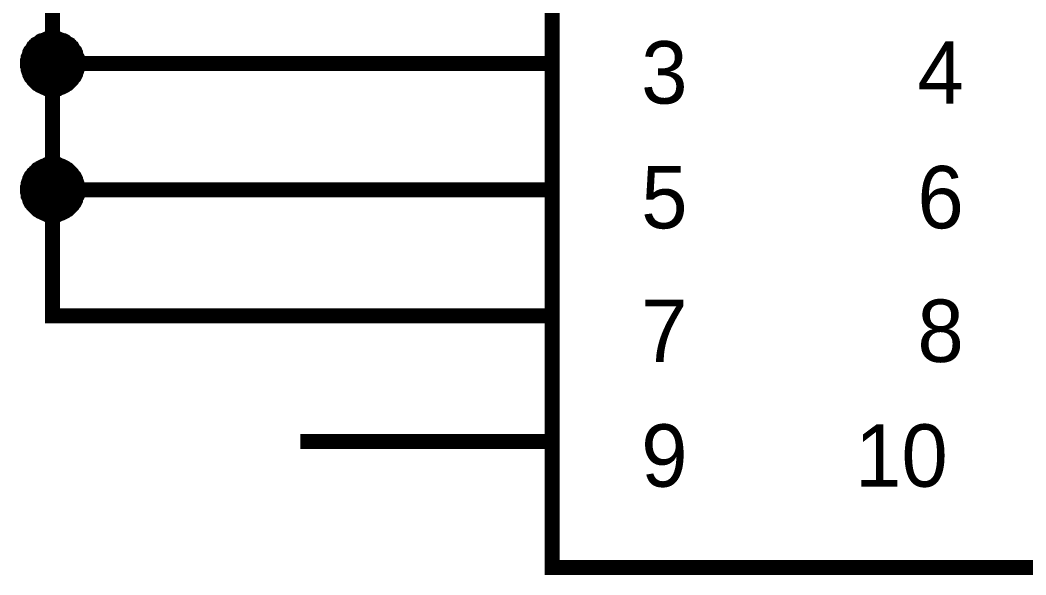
# Model space of a CAD drawing. Header units: millimetres. Extents: x 0 to 394, y 0 to 282.
# Drawn here: x 174.35 to 194.64, y 137.3 to 148.49 of the extents above; entities that cross this region are included whole.
import ezdxf

# ---------------------------------------------------------------- set-up
doc = ezdxf.new("R2010")
doc.units = ezdxf.units.MM
doc.layers.add('Sheet', color=255, linetype='Continuous')

msp = doc.modelspace()

# ---------------------------------------------------------------- linework, layer by layer
at = {"layer": 'Sheet'}
for points, const_width in [([(185.08, 152.695), (195.244, 152.695), (195.244, 137.455), (185.08, 137.455), (185.08, 152.695)], 0.3), ([(185.08, 152.695), (185.08, 137.455), (195.244, 137.455), (195.244, 152.695), (185.08, 152.695), (185.08, 152.695)], 0.0991)]:
    msp.add_lwpolyline(points, close=True, dxfattribs=dict(at, const_width=const_width))
for points, const_width in [([(180.004, 147.619), (175.006, 147.619), (175.006, 150.157)], 0.3), ([(174.501, 147.619), (174.501, 147.641), (174.501, 147.675), (174.512, 147.697), (174.512, 147.72), (174.512, 147.742), (174.524, 147.765), (174.535, 147.798), (174.546, 147.821), (174.546, 147.843), (174.557, 147.866), (174.568, 147.877), (174.591, 147.899), (174.602, 147.922), (174.613, 147.944), (174.636, 147.956), (174.647, 147.978), (174.67, 147.989), (174.681, 148.012), (174.703, 148.023), (174.726, 148.034), (174.748, 148.057), (174.759, 148.068), (174.782, 148.079), (174.804, 148.079), (174.827, 148.09), (174.86, 148.102), (174.883, 148.113), (174.905, 148.113), (174.928, 148.113), (174.95, 148.124), (174.984, 148.124), (175.006, 148.124)], 0.3), ([(174.501, 147.619), (174.501, 147.641), (174.501, 147.675), (174.512, 147.697), (174.512, 147.72), (174.512, 147.742), (174.524, 147.765), (174.535, 147.798), (174.546, 147.821), (174.546, 147.843), (174.557, 147.866), (174.568, 147.877), (174.591, 147.899), (174.602, 147.922), (174.613, 147.944), (174.636, 147.956), (174.647, 147.978), (174.67, 147.989), (174.681, 148.012), (174.703, 148.023), (174.726, 148.034), (174.748, 148.057), (174.759, 148.068), (174.782, 148.079), (174.804, 148.079), (174.827, 148.09), (174.86, 148.102), (174.883, 148.113), (174.905, 148.113), (174.928, 148.113), (174.95, 148.124), (174.984, 148.124), (175.006, 148.124)], 0.3), ([(174.501, 147.619), (174.501, 147.641), (174.501, 147.675), (174.512, 147.697), (174.512, 147.72), (174.512, 147.742), (174.524, 147.765), (174.535, 147.798), (174.546, 147.821), (174.546, 147.843), (174.557, 147.866), (174.568, 147.877), (174.591, 147.899), (174.602, 147.922), (174.613, 147.944), (174.636, 147.956), (174.647, 147.978), (174.67, 147.989), (174.681, 148.012), (174.703, 148.023), (174.726, 148.034), (174.748, 148.057), (174.759, 148.068), (174.782, 148.079), (174.804, 148.079), (174.827, 148.09), (174.86, 148.102), (174.883, 148.113), (174.905, 148.113), (174.928, 148.113), (174.95, 148.124), (174.984, 148.124), (175.006, 148.124)], 0.3), ([(174.501, 147.619), (174.501, 147.641), (174.501, 147.675), (174.512, 147.697), (174.512, 147.72), (174.512, 147.742), (174.524, 147.765), (174.535, 147.798), (174.546, 147.821), (174.546, 147.843), (174.557, 147.866), (174.568, 147.877), (174.591, 147.899), (174.602, 147.922), (174.613, 147.944), (174.636, 147.956), (174.647, 147.978), (174.67, 147.989), (174.681, 148.012), (174.703, 148.023), (174.726, 148.034), (174.748, 148.057), (174.759, 148.068), (174.782, 148.079), (174.804, 148.079), (174.827, 148.09), (174.86, 148.102), (174.883, 148.113), (174.905, 148.113), (174.928, 148.113), (174.95, 148.124), (174.984, 148.124), (175.006, 148.124)], 0.3), ([(174.501, 147.619), (174.501, 147.641), (174.501, 147.675), (174.512, 147.697), (174.512, 147.72), (174.512, 147.742), (174.524, 147.765), (174.535, 147.798), (174.546, 147.821), (174.546, 147.843), (174.557, 147.866), (174.568, 147.877), (174.591, 147.899), (174.602, 147.922), (174.613, 147.944), (174.636, 147.956), (174.647, 147.978), (174.67, 147.989), (174.681, 148.012), (174.703, 148.023), (174.726, 148.034), (174.748, 148.057), (174.759, 148.068), (174.782, 148.079), (174.804, 148.079), (174.827, 148.09), (174.86, 148.102), (174.883, 148.113), (174.905, 148.113), (174.928, 148.113), (174.95, 148.124), (174.984, 148.124), (175.006, 148.124)], 0.0991), ([(174.501, 147.619), (174.501, 147.641), (174.501, 147.675), (174.512, 147.697), (174.512, 147.72), (174.512, 147.742), (174.524, 147.765), (174.535, 147.798), (174.546, 147.821), (174.546, 147.843), (174.557, 147.866), (174.568, 147.877), (174.591, 147.899), (174.602, 147.922), (174.613, 147.944), (174.636, 147.956), (174.647, 147.978), (174.67, 147.989), (174.681, 148.012), (174.703, 148.023), (174.726, 148.034), (174.748, 148.057), (174.759, 148.068), (174.782, 148.079), (174.804, 148.079), (174.827, 148.09), (174.86, 148.102), (174.883, 148.113), (174.905, 148.113), (174.928, 148.113), (174.95, 148.124), (174.984, 148.124), (175.006, 148.124)], 0.0991), ([(174.501, 147.619), (174.501, 147.641), (174.501, 147.675), (174.512, 147.697), (174.512, 147.72), (174.512, 147.742), (174.524, 147.765), (174.535, 147.798), (174.546, 147.821), (174.546, 147.843), (174.557, 147.866), (174.568, 147.877), (174.591, 147.899), (174.602, 147.922), (174.613, 147.944), (174.636, 147.956), (174.647, 147.978), (174.67, 147.989), (174.681, 148.012), (174.703, 148.023), (174.726, 148.034), (174.748, 148.057), (174.759, 148.068), (174.782, 148.079), (174.804, 148.079), (174.827, 148.09), (174.86, 148.102), (174.883, 148.113), (174.905, 148.113), (174.928, 148.113), (174.95, 148.124), (174.984, 148.124), (175.006, 148.124)], 0.0991), ([(174.501, 147.619), (174.501, 147.641), (174.501, 147.675), (174.512, 147.697), (174.512, 147.72), (174.512, 147.742), (174.524, 147.765), (174.535, 147.798), (174.546, 147.821), (174.546, 147.843), (174.557, 147.866), (174.568, 147.877), (174.591, 147.899), (174.602, 147.922), (174.613, 147.944), (174.636, 147.956), (174.647, 147.978), (174.67, 147.989), (174.681, 148.012), (174.703, 148.023), (174.726, 148.034), (174.748, 148.057), (174.759, 148.068), (174.782, 148.079), (174.804, 148.079), (174.827, 148.09), (174.86, 148.102), (174.883, 148.113), (174.905, 148.113), (174.928, 148.113), (174.95, 148.124), (174.984, 148.124), (175.006, 148.124)], 0.0991), ([(175.006, 148.124), (175.006, 148.124)], 0.3), ([(175.006, 148.124), (175.029, 148.124), (175.063, 148.124), (175.085, 148.113), (175.108, 148.113), (175.13, 148.113), (175.152, 148.102), (175.186, 148.09), (175.209, 148.079), (175.231, 148.079), (175.254, 148.068), (175.265, 148.057), (175.287, 148.034), (175.31, 148.023), (175.332, 148.012), (175.343, 147.989), (175.366, 147.978), (175.377, 147.956), (175.4, 147.944), (175.411, 147.922), (175.422, 147.899), (175.444, 147.877), (175.456, 147.866), (175.467, 147.843), (175.467, 147.821), (175.478, 147.798), (175.489, 147.765), (175.501, 147.742), (175.501, 147.72), (175.501, 147.697), (175.512, 147.675), (175.512, 147.641), (175.512, 147.619)], 0.3), ([(175.006, 148.124), (175.006, 148.124)], 0.3), ([(175.006, 148.124), (175.029, 148.124), (175.063, 148.124), (175.085, 148.113), (175.108, 148.113), (175.13, 148.113), (175.152, 148.102), (175.186, 148.09), (175.209, 148.079), (175.231, 148.079), (175.254, 148.068), (175.265, 148.057), (175.287, 148.034), (175.31, 148.023), (175.332, 148.012), (175.343, 147.989), (175.366, 147.978), (175.377, 147.956), (175.4, 147.944), (175.411, 147.922), (175.422, 147.899), (175.444, 147.877), (175.456, 147.866), (175.467, 147.843), (175.467, 147.821), (175.478, 147.798), (175.489, 147.765), (175.501, 147.742), (175.501, 147.72), (175.501, 147.697), (175.512, 147.675), (175.512, 147.641), (175.512, 147.619)], 0.3), ([(175.006, 148.124), (175.006, 148.124)], 0.3), ([(175.006, 148.124), (175.029, 148.124), (175.063, 148.124), (175.085, 148.113), (175.108, 148.113), (175.13, 148.113), (175.152, 148.102), (175.186, 148.09), (175.209, 148.079), (175.231, 148.079), (175.254, 148.068), (175.265, 148.057), (175.287, 148.034), (175.31, 148.023), (175.332, 148.012), (175.343, 147.989), (175.366, 147.978), (175.377, 147.956), (175.4, 147.944), (175.411, 147.922), (175.422, 147.899), (175.444, 147.877), (175.456, 147.866), (175.467, 147.843), (175.467, 147.821), (175.478, 147.798), (175.489, 147.765), (175.501, 147.742), (175.501, 147.72), (175.501, 147.697), (175.512, 147.675), (175.512, 147.641), (175.512, 147.619)], 0.3), ([(175.006, 148.124), (175.006, 148.124)], 0.3), ([(175.006, 148.124), (175.029, 148.124), (175.063, 148.124), (175.085, 148.113), (175.108, 148.113), (175.13, 148.113), (175.152, 148.102), (175.186, 148.09), (175.209, 148.079), (175.231, 148.079), (175.254, 148.068), (175.265, 148.057), (175.287, 148.034), (175.31, 148.023), (175.332, 148.012), (175.343, 147.989), (175.366, 147.978), (175.377, 147.956), (175.4, 147.944), (175.411, 147.922), (175.422, 147.899), (175.444, 147.877), (175.456, 147.866), (175.467, 147.843), (175.467, 147.821), (175.478, 147.798), (175.489, 147.765), (175.501, 147.742), (175.501, 147.72), (175.501, 147.697), (175.512, 147.675), (175.512, 147.641), (175.512, 147.619)], 0.3), ([(175.006, 148.124), (175.006, 148.124)], 0.0991), ([(175.006, 148.124), (175.029, 148.124), (175.063, 148.124), (175.085, 148.113), (175.108, 148.113), (175.13, 148.113), (175.152, 148.102), (175.186, 148.09), (175.209, 148.079), (175.231, 148.079), (175.254, 148.068), (175.265, 148.057), (175.287, 148.034), (175.31, 148.023), (175.332, 148.012), (175.343, 147.989), (175.366, 147.978), (175.377, 147.956), (175.4, 147.944), (175.411, 147.922), (175.422, 147.899), (175.444, 147.877), (175.456, 147.866), (175.467, 147.843), (175.467, 147.821), (175.478, 147.798), (175.489, 147.765), (175.501, 147.742), (175.501, 147.72), (175.501, 147.697), (175.512, 147.675), (175.512, 147.641), (175.512, 147.619)], 0.0991), ([(175.006, 148.124), (175.006, 148.124)], 0.0991), ([(175.006, 148.124), (175.029, 148.124), (175.063, 148.124), (175.085, 148.113), (175.108, 148.113), (175.13, 148.113), (175.152, 148.102), (175.186, 148.09), (175.209, 148.079), (175.231, 148.079), (175.254, 148.068), (175.265, 148.057), (175.287, 148.034), (175.31, 148.023), (175.332, 148.012), (175.343, 147.989), (175.366, 147.978), (175.377, 147.956), (175.4, 147.944), (175.411, 147.922), (175.422, 147.899), (175.444, 147.877), (175.456, 147.866), (175.467, 147.843), (175.467, 147.821), (175.478, 147.798), (175.489, 147.765), (175.501, 147.742), (175.501, 147.72), (175.501, 147.697), (175.512, 147.675), (175.512, 147.641), (175.512, 147.619)], 0.0991), ([(175.006, 148.124), (175.006, 148.124)], 0.0991), ([(175.006, 148.124), (175.029, 148.124), (175.063, 148.124), (175.085, 148.113), (175.108, 148.113), (175.13, 148.113), (175.152, 148.102), (175.186, 148.09), (175.209, 148.079), (175.231, 148.079), (175.254, 148.068), (175.265, 148.057), (175.287, 148.034), (175.31, 148.023), (175.332, 148.012), (175.343, 147.989), (175.366, 147.978), (175.377, 147.956), (175.4, 147.944), (175.411, 147.922), (175.422, 147.899), (175.444, 147.877), (175.456, 147.866), (175.467, 147.843), (175.467, 147.821), (175.478, 147.798), (175.489, 147.765), (175.501, 147.742), (175.501, 147.72), (175.501, 147.697), (175.512, 147.675), (175.512, 147.641), (175.512, 147.619)], 0.0991), ([(175.006, 148.124), (175.006, 148.124)], 0.0991), ([(175.006, 148.124), (175.029, 148.124), (175.063, 148.124), (175.085, 148.113), (175.108, 148.113), (175.13, 148.113), (175.152, 148.102), (175.186, 148.09), (175.209, 148.079), (175.231, 148.079), (175.254, 148.068), (175.265, 148.057), (175.287, 148.034), (175.31, 148.023), (175.332, 148.012), (175.343, 147.989), (175.366, 147.978), (175.377, 147.956), (175.4, 147.944), (175.411, 147.922), (175.422, 147.899), (175.444, 147.877), (175.456, 147.866), (175.467, 147.843), (175.467, 147.821), (175.478, 147.798), (175.489, 147.765), (175.501, 147.742), (175.501, 147.72), (175.501, 147.697), (175.512, 147.675), (175.512, 147.641), (175.512, 147.619)], 0.0991), ([(175.006, 147.102), (174.984, 147.102), (174.95, 147.102), (174.928, 147.113), (174.905, 147.113), (174.883, 147.113), (174.86, 147.125), (174.827, 147.136), (174.804, 147.147), (174.782, 147.158), (174.759, 147.169), (174.748, 147.181), (174.726, 147.192), (174.703, 147.203), (174.681, 147.226), (174.67, 147.237), (174.647, 147.259), (174.636, 147.271), (174.613, 147.293), (174.602, 147.315), (174.591, 147.327), (174.568, 147.349), (174.557, 147.372), (174.546, 147.394), (174.546, 147.417), (174.535, 147.439), (174.524, 147.461), (174.512, 147.495), (174.512, 147.518), (174.512, 147.54), (174.501, 147.563), (174.501, 147.596), (174.501, 147.619)], 0.3), ([(174.501, 147.619), (174.501, 147.619)], 0.3), ([(175.006, 147.102), (174.984, 147.102), (174.95, 147.102), (174.928, 147.113), (174.905, 147.113), (174.883, 147.113), (174.86, 147.125), (174.827, 147.136), (174.804, 147.147), (174.782, 147.158), (174.759, 147.169), (174.748, 147.181), (174.726, 147.192), (174.703, 147.203), (174.681, 147.226), (174.67, 147.237), (174.647, 147.259), (174.636, 147.271), (174.613, 147.293), (174.602, 147.315), (174.591, 147.327), (174.568, 147.349), (174.557, 147.372), (174.546, 147.394), (174.546, 147.417), (174.535, 147.439), (174.524, 147.461), (174.512, 147.495), (174.512, 147.518), (174.512, 147.54), (174.501, 147.563), (174.501, 147.596), (174.501, 147.619)], 0.3), ([(174.501, 147.619), (174.501, 147.619)], 0.3), ([(175.006, 147.102), (174.984, 147.102), (174.95, 147.102), (174.928, 147.113), (174.905, 147.113), (174.883, 147.113), (174.86, 147.125), (174.827, 147.136), (174.804, 147.147), (174.782, 147.158), (174.759, 147.169), (174.748, 147.181), (174.726, 147.192), (174.703, 147.203), (174.681, 147.226), (174.67, 147.237), (174.647, 147.259), (174.636, 147.271), (174.613, 147.293), (174.602, 147.315), (174.591, 147.327), (174.568, 147.349), (174.557, 147.372), (174.546, 147.394), (174.546, 147.417), (174.535, 147.439), (174.524, 147.461), (174.512, 147.495), (174.512, 147.518), (174.512, 147.54), (174.501, 147.563), (174.501, 147.596), (174.501, 147.619)], 0.3), ([(174.501, 147.619), (174.501, 147.619)], 0.3), ([(175.006, 147.102), (174.984, 147.102), (174.95, 147.102), (174.928, 147.113), (174.905, 147.113), (174.883, 147.113), (174.86, 147.125), (174.827, 147.136), (174.804, 147.147), (174.782, 147.158), (174.759, 147.169), (174.748, 147.181), (174.726, 147.192), (174.703, 147.203), (174.681, 147.226), (174.67, 147.237), (174.647, 147.259), (174.636, 147.271), (174.613, 147.293), (174.602, 147.315), (174.591, 147.327), (174.568, 147.349), (174.557, 147.372), (174.546, 147.394), (174.546, 147.417), (174.535, 147.439), (174.524, 147.461), (174.512, 147.495), (174.512, 147.518), (174.512, 147.54), (174.501, 147.563), (174.501, 147.596), (174.501, 147.619)], 0.3), ([(174.501, 147.619), (174.501, 147.619)], 0.3), ([(175.512, 147.619), (175.512, 147.596), (175.512, 147.563), (175.501, 147.54), (175.501, 147.518), (175.501, 147.495), (175.489, 147.461), (175.478, 147.439), (175.467, 147.417), (175.467, 147.394), (175.456, 147.372), (175.444, 147.349), (175.422, 147.327), (175.411, 147.315), (175.4, 147.293), (175.377, 147.271), (175.366, 147.259), (175.343, 147.237), (175.332, 147.226), (175.31, 147.203), (175.287, 147.192), (175.265, 147.181), (175.254, 147.169), (175.231, 147.158), (175.209, 147.147), (175.186, 147.136), (175.152, 147.125), (175.13, 147.113), (175.108, 147.113), (175.085, 147.113), (175.063, 147.102), (175.029, 147.102), (175.006, 147.102)], 0.3), ([(180.004, 145.069), (175.006, 145.069), (175.006, 147.619)], 0.3), ([(175.512, 147.619), (175.512, 147.596), (175.512, 147.563), (175.501, 147.54), (175.501, 147.518), (175.501, 147.495), (175.489, 147.461), (175.478, 147.439), (175.467, 147.417), (175.467, 147.394), (175.456, 147.372), (175.444, 147.349), (175.422, 147.327), (175.411, 147.315), (175.4, 147.293), (175.377, 147.271), (175.366, 147.259), (175.343, 147.237), (175.332, 147.226), (175.31, 147.203), (175.287, 147.192), (175.265, 147.181), (175.254, 147.169), (175.231, 147.158), (175.209, 147.147), (175.186, 147.136), (175.152, 147.125), (175.13, 147.113), (175.108, 147.113), (175.085, 147.113), (175.063, 147.102), (175.029, 147.102), (175.006, 147.102)], 0.3), ([(175.512, 147.619), (175.512, 147.596), (175.512, 147.563), (175.501, 147.54), (175.501, 147.518), (175.501, 147.495), (175.489, 147.461), (175.478, 147.439), (175.467, 147.417), (175.467, 147.394), (175.456, 147.372), (175.444, 147.349), (175.422, 147.327), (175.411, 147.315), (175.4, 147.293), (175.377, 147.271), (175.366, 147.259), (175.343, 147.237), (175.332, 147.226), (175.31, 147.203), (175.287, 147.192), (175.265, 147.181), (175.254, 147.169), (175.231, 147.158), (175.209, 147.147), (175.186, 147.136), (175.152, 147.125), (175.13, 147.113), (175.108, 147.113), (175.085, 147.113), (175.063, 147.102), (175.029, 147.102), (175.006, 147.102)], 0.3), ([(175.512, 147.619), (175.512, 147.596), (175.512, 147.563), (175.501, 147.54), (175.501, 147.518), (175.501, 147.495), (175.489, 147.461), (175.478, 147.439), (175.467, 147.417), (175.467, 147.394), (175.456, 147.372), (175.444, 147.349), (175.422, 147.327), (175.411, 147.315), (175.4, 147.293), (175.377, 147.271), (175.366, 147.259), (175.343, 147.237), (175.332, 147.226), (175.31, 147.203), (175.287, 147.192), (175.265, 147.181), (175.254, 147.169), (175.231, 147.158), (175.209, 147.147), (175.186, 147.136), (175.152, 147.125), (175.13, 147.113), (175.108, 147.113), (175.085, 147.113), (175.063, 147.102), (175.029, 147.102), (175.006, 147.102)], 0.3), ([(175.512, 147.619), (175.512, 147.619), (175.512, 147.619), (175.512, 147.619), (175.512, 147.619), (175.512, 147.619), (175.512, 147.619), (175.512, 147.619), (175.512, 147.619), (175.512, 147.619), (175.512, 147.619), (175.512, 147.619), (175.512, 147.619), (175.512, 147.619), (175.512, 147.619), (175.512, 147.619), (175.512, 147.619), (175.512, 147.619), (175.512, 147.619), (175.512, 147.619), (175.512, 147.619), (175.512, 147.619), (175.512, 147.619), (175.512, 147.619), (175.512, 147.619), (175.512, 147.619), (175.512, 147.619), (175.512, 147.619), (175.512, 147.619), (175.512, 147.619), (175.512, 147.619), (175.512, 147.619), (175.512, 147.619)], 0.3), ([(175.512, 147.619), (175.512, 147.619)], 0.3), ([(175.512, 147.619), (175.512, 147.619), (175.512, 147.619), (175.512, 147.619), (175.512, 147.619), (175.512, 147.619), (175.512, 147.619), (175.512, 147.619), (175.512, 147.619), (175.512, 147.619), (175.512, 147.619), (175.512, 147.619), (175.512, 147.619), (175.512, 147.619), (175.512, 147.619), (175.512, 147.619), (175.512, 147.619), (175.512, 147.619), (175.512, 147.619), (175.512, 147.619), (175.512, 147.619), (175.512, 147.619), (175.512, 147.619), (175.512, 147.619), (175.512, 147.619), (175.512, 147.619), (175.512, 147.619), (175.512, 147.619), (175.512, 147.619), (175.512, 147.619), (175.512, 147.619), (175.512, 147.619), (175.512, 147.619)], 0.3), ([(175.512, 147.619), (175.512, 147.619)], 0.3), ([(175.512, 147.619), (175.512, 147.619), (175.512, 147.619), (175.512, 147.619), (175.512, 147.619), (175.512, 147.619), (175.512, 147.619), (175.512, 147.619), (175.512, 147.619), (175.512, 147.619), (175.512, 147.619), (175.512, 147.619), (175.512, 147.619), (175.512, 147.619), (175.512, 147.619), (175.512, 147.619), (175.512, 147.619), (175.512, 147.619), (175.512, 147.619), (175.512, 147.619), (175.512, 147.619), (175.512, 147.619), (175.512, 147.619), (175.512, 147.619), (175.512, 147.619), (175.512, 147.619), (175.512, 147.619), (175.512, 147.619), (175.512, 147.619), (175.512, 147.619), (175.512, 147.619), (175.512, 147.619), (175.512, 147.619)], 0.3), ([(175.512, 147.619), (175.512, 147.619)], 0.3), ([(175.512, 147.619), (175.512, 147.619), (175.512, 147.619), (175.512, 147.619), (175.512, 147.619), (175.512, 147.619), (175.512, 147.619), (175.512, 147.619), (175.512, 147.619), (175.512, 147.619), (175.512, 147.619), (175.512, 147.619), (175.512, 147.619), (175.512, 147.619), (175.512, 147.619), (175.512, 147.619), (175.512, 147.619), (175.512, 147.619), (175.512, 147.619), (175.512, 147.619), (175.512, 147.619), (175.512, 147.619), (175.512, 147.619), (175.512, 147.619), (175.512, 147.619), (175.512, 147.619), (175.512, 147.619), (175.512, 147.619), (175.512, 147.619), (175.512, 147.619), (175.512, 147.619), (175.512, 147.619), (175.512, 147.619)], 0.3), ([(175.512, 147.619), (175.512, 147.619)], 0.3), ([(185.08, 147.619), (180.004, 147.619)], 0.3), ([(175.006, 147.102), (174.984, 147.102), (174.95, 147.102), (174.928, 147.113), (174.905, 147.113), (174.883, 147.113), (174.86, 147.125), (174.827, 147.136), (174.804, 147.147), (174.782, 147.158), (174.759, 147.169), (174.748, 147.181), (174.726, 147.192), (174.703, 147.203), (174.681, 147.226), (174.67, 147.237), (174.647, 147.259), (174.636, 147.271), (174.613, 147.293), (174.602, 147.315), (174.591, 147.327), (174.568, 147.349), (174.557, 147.372), (174.546, 147.394), (174.546, 147.417), (174.535, 147.439), (174.524, 147.461), (174.512, 147.495), (174.512, 147.518), (174.512, 147.54), (174.501, 147.563), (174.501, 147.596), (174.501, 147.619)], 0.0991), ([(174.501, 147.619), (174.501, 147.619)], 0.0991), ([(175.006, 147.102), (174.984, 147.102), (174.95, 147.102), (174.928, 147.113), (174.905, 147.113), (174.883, 147.113), (174.86, 147.125), (174.827, 147.136), (174.804, 147.147), (174.782, 147.158), (174.759, 147.169), (174.748, 147.181), (174.726, 147.192), (174.703, 147.203), (174.681, 147.226), (174.67, 147.237), (174.647, 147.259), (174.636, 147.271), (174.613, 147.293), (174.602, 147.315), (174.591, 147.327), (174.568, 147.349), (174.557, 147.372), (174.546, 147.394), (174.546, 147.417), (174.535, 147.439), (174.524, 147.461), (174.512, 147.495), (174.512, 147.518), (174.512, 147.54), (174.501, 147.563), (174.501, 147.596), (174.501, 147.619)], 0.0991), ([(174.501, 147.619), (174.501, 147.619)], 0.0991), ([(175.006, 147.102), (174.984, 147.102), (174.95, 147.102), (174.928, 147.113), (174.905, 147.113), (174.883, 147.113), (174.86, 147.125), (174.827, 147.136), (174.804, 147.147), (174.782, 147.158), (174.759, 147.169), (174.748, 147.181), (174.726, 147.192), (174.703, 147.203), (174.681, 147.226), (174.67, 147.237), (174.647, 147.259), (174.636, 147.271), (174.613, 147.293), (174.602, 147.315), (174.591, 147.327), (174.568, 147.349), (174.557, 147.372), (174.546, 147.394), (174.546, 147.417), (174.535, 147.439), (174.524, 147.461), (174.512, 147.495), (174.512, 147.518), (174.512, 147.54), (174.501, 147.563), (174.501, 147.596), (174.501, 147.619)], 0.0991), ([(174.501, 147.619), (174.501, 147.619)], 0.0991), ([(175.006, 147.102), (174.984, 147.102), (174.95, 147.102), (174.928, 147.113), (174.905, 147.113), (174.883, 147.113), (174.86, 147.125), (174.827, 147.136), (174.804, 147.147), (174.782, 147.158), (174.759, 147.169), (174.748, 147.181), (174.726, 147.192), (174.703, 147.203), (174.681, 147.226), (174.67, 147.237), (174.647, 147.259), (174.636, 147.271), (174.613, 147.293), (174.602, 147.315), (174.591, 147.327), (174.568, 147.349), (174.557, 147.372), (174.546, 147.394), (174.546, 147.417), (174.535, 147.439), (174.524, 147.461), (174.512, 147.495), (174.512, 147.518), (174.512, 147.54), (174.501, 147.563), (174.501, 147.596), (174.501, 147.619)], 0.0991), ([(174.501, 147.619), (174.501, 147.619)], 0.0991), ([(175.512, 147.619), (175.512, 147.596), (175.512, 147.563), (175.501, 147.54), (175.501, 147.518), (175.501, 147.495), (175.489, 147.461), (175.478, 147.439), (175.467, 147.417), (175.467, 147.394), (175.456, 147.372), (175.444, 147.349), (175.422, 147.327), (175.411, 147.315), (175.4, 147.293), (175.377, 147.271), (175.366, 147.259), (175.343, 147.237), (175.332, 147.226), (175.31, 147.203), (175.287, 147.192), (175.265, 147.181), (175.254, 147.169), (175.231, 147.158), (175.209, 147.147), (175.186, 147.136), (175.152, 147.125), (175.13, 147.113), (175.108, 147.113), (175.085, 147.113), (175.063, 147.102), (175.029, 147.102), (175.006, 147.102)], 0.0991), ([(175.512, 147.619), (175.512, 147.596), (175.512, 147.563), (175.501, 147.54), (175.501, 147.518), (175.501, 147.495), (175.489, 147.461), (175.478, 147.439), (175.467, 147.417), (175.467, 147.394), (175.456, 147.372), (175.444, 147.349), (175.422, 147.327), (175.411, 147.315), (175.4, 147.293), (175.377, 147.271), (175.366, 147.259), (175.343, 147.237), (175.332, 147.226), (175.31, 147.203), (175.287, 147.192), (175.265, 147.181), (175.254, 147.169), (175.231, 147.158), (175.209, 147.147), (175.186, 147.136), (175.152, 147.125), (175.13, 147.113), (175.108, 147.113), (175.085, 147.113), (175.063, 147.102), (175.029, 147.102), (175.006, 147.102)], 0.0991), ([(175.512, 147.619), (175.512, 147.596), (175.512, 147.563), (175.501, 147.54), (175.501, 147.518), (175.501, 147.495), (175.489, 147.461), (175.478, 147.439), (175.467, 147.417), (175.467, 147.394), (175.456, 147.372), (175.444, 147.349), (175.422, 147.327), (175.411, 147.315), (175.4, 147.293), (175.377, 147.271), (175.366, 147.259), (175.343, 147.237), (175.332, 147.226), (175.31, 147.203), (175.287, 147.192), (175.265, 147.181), (175.254, 147.169), (175.231, 147.158), (175.209, 147.147), (175.186, 147.136), (175.152, 147.125), (175.13, 147.113), (175.108, 147.113), (175.085, 147.113), (175.063, 147.102), (175.029, 147.102), (175.006, 147.102)], 0.0991), ([(175.512, 147.619), (175.512, 147.596), (175.512, 147.563), (175.501, 147.54), (175.501, 147.518), (175.501, 147.495), (175.489, 147.461), (175.478, 147.439), (175.467, 147.417), (175.467, 147.394), (175.456, 147.372), (175.444, 147.349), (175.422, 147.327), (175.411, 147.315), (175.4, 147.293), (175.377, 147.271), (175.366, 147.259), (175.343, 147.237), (175.332, 147.226), (175.31, 147.203), (175.287, 147.192), (175.265, 147.181), (175.254, 147.169), (175.231, 147.158), (175.209, 147.147), (175.186, 147.136), (175.152, 147.125), (175.13, 147.113), (175.108, 147.113), (175.085, 147.113), (175.063, 147.102), (175.029, 147.102), (175.006, 147.102)], 0.0991), ([(175.512, 147.619), (175.512, 147.619), (175.512, 147.619), (175.512, 147.619), (175.512, 147.619), (175.512, 147.619), (175.512, 147.619), (175.512, 147.619), (175.512, 147.619), (175.512, 147.619), (175.512, 147.619), (175.512, 147.619), (175.512, 147.619), (175.512, 147.619), (175.512, 147.619), (175.512, 147.619), (175.512, 147.619), (175.512, 147.619), (175.512, 147.619), (175.512, 147.619), (175.512, 147.619), (175.512, 147.619), (175.512, 147.619), (175.512, 147.619), (175.512, 147.619), (175.512, 147.619), (175.512, 147.619), (175.512, 147.619), (175.512, 147.619), (175.512, 147.619), (175.512, 147.619), (175.512, 147.619), (175.512, 147.619)], 0.0991), ([(175.512, 147.619), (175.512, 147.619)], 0.0991), ([(175.512, 147.619), (175.512, 147.619), (175.512, 147.619), (175.512, 147.619), (175.512, 147.619), (175.512, 147.619), (175.512, 147.619), (175.512, 147.619), (175.512, 147.619), (175.512, 147.619), (175.512, 147.619), (175.512, 147.619), (175.512, 147.619), (175.512, 147.619), (175.512, 147.619), (175.512, 147.619), (175.512, 147.619), (175.512, 147.619), (175.512, 147.619), (175.512, 147.619), (175.512, 147.619), (175.512, 147.619), (175.512, 147.619), (175.512, 147.619), (175.512, 147.619), (175.512, 147.619), (175.512, 147.619), (175.512, 147.619), (175.512, 147.619), (175.512, 147.619), (175.512, 147.619), (175.512, 147.619), (175.512, 147.619)], 0.0991), ([(175.512, 147.619), (175.512, 147.619)], 0.0991), ([(175.512, 147.619), (175.512, 147.619), (175.512, 147.619), (175.512, 147.619), (175.512, 147.619), (175.512, 147.619), (175.512, 147.619), (175.512, 147.619), (175.512, 147.619), (175.512, 147.619), (175.512, 147.619), (175.512, 147.619), (175.512, 147.619), (175.512, 147.619), (175.512, 147.619), (175.512, 147.619), (175.512, 147.619), (175.512, 147.619), (175.512, 147.619), (175.512, 147.619), (175.512, 147.619), (175.512, 147.619), (175.512, 147.619), (175.512, 147.619), (175.512, 147.619), (175.512, 147.619), (175.512, 147.619), (175.512, 147.619), (175.512, 147.619), (175.512, 147.619), (175.512, 147.619), (175.512, 147.619), (175.512, 147.619)], 0.0991), ([(175.512, 147.619), (175.512, 147.619)], 0.0991), ([(175.512, 147.619), (175.512, 147.619), (175.512, 147.619), (175.512, 147.619), (175.512, 147.619), (175.512, 147.619), (175.512, 147.619), (175.512, 147.619), (175.512, 147.619), (175.512, 147.619), (175.512, 147.619), (175.512, 147.619), (175.512, 147.619), (175.512, 147.619), (175.512, 147.619), (175.512, 147.619), (175.512, 147.619), (175.512, 147.619), (175.512, 147.619), (175.512, 147.619), (175.512, 147.619), (175.512, 147.619), (175.512, 147.619), (175.512, 147.619), (175.512, 147.619), (175.512, 147.619), (175.512, 147.619), (175.512, 147.619), (175.512, 147.619), (175.512, 147.619), (175.512, 147.619), (175.512, 147.619), (175.512, 147.619)], 0.0991), ([(175.512, 147.619), (175.512, 147.619)], 0.0991), ([(174.501, 145.069), (174.501, 145.092), (174.501, 145.125), (174.512, 145.148), (174.512, 145.17), (174.512, 145.193), (174.524, 145.227), (174.535, 145.249), (174.546, 145.271), (174.546, 145.294), (174.557, 145.316), (174.568, 145.339), (174.591, 145.361), (174.602, 145.373), (174.613, 145.395), (174.636, 145.417), (174.647, 145.429), (174.67, 145.451), (174.681, 145.462), (174.703, 145.485), (174.726, 145.496), (174.748, 145.507), (174.759, 145.519), (174.782, 145.53), (174.804, 145.541), (174.827, 145.552), (174.86, 145.563), (174.883, 145.575), (174.905, 145.575), (174.928, 145.575), (174.95, 145.586), (174.984, 145.586), (175.006, 145.586)], 0.3), ([(174.501, 145.069), (174.501, 145.092), (174.501, 145.125), (174.512, 145.148), (174.512, 145.17), (174.512, 145.193), (174.524, 145.227), (174.535, 145.249), (174.546, 145.271), (174.546, 145.294), (174.557, 145.316), (174.568, 145.339), (174.591, 145.361), (174.602, 145.373), (174.613, 145.395), (174.636, 145.417), (174.647, 145.429), (174.67, 145.451), (174.681, 145.462), (174.703, 145.485), (174.726, 145.496), (174.748, 145.507), (174.759, 145.519), (174.782, 145.53), (174.804, 145.541), (174.827, 145.552), (174.86, 145.563), (174.883, 145.575), (174.905, 145.575), (174.928, 145.575), (174.95, 145.586), (174.984, 145.586), (175.006, 145.586)], 0.3), ([(174.501, 145.069), (174.501, 145.092), (174.501, 145.125), (174.512, 145.148), (174.512, 145.17), (174.512, 145.193), (174.524, 145.227), (174.535, 145.249), (174.546, 145.271), (174.546, 145.294), (174.557, 145.316), (174.568, 145.339), (174.591, 145.361), (174.602, 145.373), (174.613, 145.395), (174.636, 145.417), (174.647, 145.429), (174.67, 145.451), (174.681, 145.462), (174.703, 145.485), (174.726, 145.496), (174.748, 145.507), (174.759, 145.519), (174.782, 145.53), (174.804, 145.541), (174.827, 145.552), (174.86, 145.563), (174.883, 145.575), (174.905, 145.575), (174.928, 145.575), (174.95, 145.586), (174.984, 145.586), (175.006, 145.586)], 0.3), ([(174.501, 145.069), (174.501, 145.092), (174.501, 145.125), (174.512, 145.148), (174.512, 145.17), (174.512, 145.193), (174.524, 145.227), (174.535, 145.249), (174.546, 145.271), (174.546, 145.294), (174.557, 145.316), (174.568, 145.339), (174.591, 145.361), (174.602, 145.373), (174.613, 145.395), (174.636, 145.417), (174.647, 145.429), (174.67, 145.451), (174.681, 145.462), (174.703, 145.485), (174.726, 145.496), (174.748, 145.507), (174.759, 145.519), (174.782, 145.53), (174.804, 145.541), (174.827, 145.552), (174.86, 145.563), (174.883, 145.575), (174.905, 145.575), (174.928, 145.575), (174.95, 145.586), (174.984, 145.586), (175.006, 145.586)], 0.3), ([(175.006, 145.586), (175.006, 145.586)], 0.3), ([(175.006, 145.586), (175.029, 145.586), (175.063, 145.586), (175.085, 145.575), (175.108, 145.575), (175.13, 145.575), (175.152, 145.563), (175.186, 145.552), (175.209, 145.541), (175.231, 145.53), (175.254, 145.519), (175.265, 145.507), (175.287, 145.496), (175.31, 145.485), (175.332, 145.462), (175.343, 145.451), (175.366, 145.429), (175.377, 145.417), (175.4, 145.395), (175.411, 145.373), (175.422, 145.361), (175.444, 145.339), (175.456, 145.316), (175.467, 145.294), (175.467, 145.271), (175.478, 145.249), (175.489, 145.227), (175.501, 145.193), (175.501, 145.17), (175.501, 145.148), (175.512, 145.125), (175.512, 145.092), (175.512, 145.069)], 0.3), ([(175.006, 145.586), (175.006, 145.586)], 0.3), ([(175.006, 145.586), (175.029, 145.586), (175.063, 145.586), (175.085, 145.575), (175.108, 145.575), (175.13, 145.575), (175.152, 145.563), (175.186, 145.552), (175.209, 145.541), (175.231, 145.53), (175.254, 145.519), (175.265, 145.507), (175.287, 145.496), (175.31, 145.485), (175.332, 145.462), (175.343, 145.451), (175.366, 145.429), (175.377, 145.417), (175.4, 145.395), (175.411, 145.373), (175.422, 145.361), (175.444, 145.339), (175.456, 145.316), (175.467, 145.294), (175.467, 145.271), (175.478, 145.249), (175.489, 145.227), (175.501, 145.193), (175.501, 145.17), (175.501, 145.148), (175.512, 145.125), (175.512, 145.092), (175.512, 145.069)], 0.3), ([(175.006, 145.586), (175.006, 145.586)], 0.3), ([(175.006, 145.586), (175.029, 145.586), (175.063, 145.586), (175.085, 145.575), (175.108, 145.575), (175.13, 145.575), (175.152, 145.563), (175.186, 145.552), (175.209, 145.541), (175.231, 145.53), (175.254, 145.519), (175.265, 145.507), (175.287, 145.496), (175.31, 145.485), (175.332, 145.462), (175.343, 145.451), (175.366, 145.429), (175.377, 145.417), (175.4, 145.395), (175.411, 145.373), (175.422, 145.361), (175.444, 145.339), (175.456, 145.316), (175.467, 145.294), (175.467, 145.271), (175.478, 145.249), (175.489, 145.227), (175.501, 145.193), (175.501, 145.17), (175.501, 145.148), (175.512, 145.125), (175.512, 145.092), (175.512, 145.069)], 0.3), ([(175.006, 145.586), (175.006, 145.586)], 0.3), ([(175.006, 145.586), (175.029, 145.586), (175.063, 145.586), (175.085, 145.575), (175.108, 145.575), (175.13, 145.575), (175.152, 145.563), (175.186, 145.552), (175.209, 145.541), (175.231, 145.53), (175.254, 145.519), (175.265, 145.507), (175.287, 145.496), (175.31, 145.485), (175.332, 145.462), (175.343, 145.451), (175.366, 145.429), (175.377, 145.417), (175.4, 145.395), (175.411, 145.373), (175.422, 145.361), (175.444, 145.339), (175.456, 145.316), (175.467, 145.294), (175.467, 145.271), (175.478, 145.249), (175.489, 145.227), (175.501, 145.193), (175.501, 145.17), (175.501, 145.148), (175.512, 145.125), (175.512, 145.092), (175.512, 145.069)], 0.3), ([(174.501, 145.069), (174.501, 145.092), (174.501, 145.125), (174.512, 145.148), (174.512, 145.17), (174.512, 145.193), (174.524, 145.227), (174.535, 145.249), (174.546, 145.271), (174.546, 145.294), (174.557, 145.316), (174.568, 145.339), (174.591, 145.361), (174.602, 145.373), (174.613, 145.395), (174.636, 145.417), (174.647, 145.429), (174.67, 145.451), (174.681, 145.462), (174.703, 145.485), (174.726, 145.496), (174.748, 145.507), (174.759, 145.519), (174.782, 145.53), (174.804, 145.541), (174.827, 145.552), (174.86, 145.563), (174.883, 145.575), (174.905, 145.575), (174.928, 145.575), (174.95, 145.586), (174.984, 145.586), (175.006, 145.586)], 0.0991), ([(174.501, 145.069), (174.501, 145.092), (174.501, 145.125), (174.512, 145.148), (174.512, 145.17), (174.512, 145.193), (174.524, 145.227), (174.535, 145.249), (174.546, 145.271), (174.546, 145.294), (174.557, 145.316), (174.568, 145.339), (174.591, 145.361), (174.602, 145.373), (174.613, 145.395), (174.636, 145.417), (174.647, 145.429), (174.67, 145.451), (174.681, 145.462), (174.703, 145.485), (174.726, 145.496), (174.748, 145.507), (174.759, 145.519), (174.782, 145.53), (174.804, 145.541), (174.827, 145.552), (174.86, 145.563), (174.883, 145.575), (174.905, 145.575), (174.928, 145.575), (174.95, 145.586), (174.984, 145.586), (175.006, 145.586)], 0.0991), ([(174.501, 145.069), (174.501, 145.092), (174.501, 145.125), (174.512, 145.148), (174.512, 145.17), (174.512, 145.193), (174.524, 145.227), (174.535, 145.249), (174.546, 145.271), (174.546, 145.294), (174.557, 145.316), (174.568, 145.339), (174.591, 145.361), (174.602, 145.373), (174.613, 145.395), (174.636, 145.417), (174.647, 145.429), (174.67, 145.451), (174.681, 145.462), (174.703, 145.485), (174.726, 145.496), (174.748, 145.507), (174.759, 145.519), (174.782, 145.53), (174.804, 145.541), (174.827, 145.552), (174.86, 145.563), (174.883, 145.575), (174.905, 145.575), (174.928, 145.575), (174.95, 145.586), (174.984, 145.586), (175.006, 145.586)], 0.0991), ([(174.501, 145.069), (174.501, 145.092), (174.501, 145.125), (174.512, 145.148), (174.512, 145.17), (174.512, 145.193), (174.524, 145.227), (174.535, 145.249), (174.546, 145.271), (174.546, 145.294), (174.557, 145.316), (174.568, 145.339), (174.591, 145.361), (174.602, 145.373), (174.613, 145.395), (174.636, 145.417), (174.647, 145.429), (174.67, 145.451), (174.681, 145.462), (174.703, 145.485), (174.726, 145.496), (174.748, 145.507), (174.759, 145.519), (174.782, 145.53), (174.804, 145.541), (174.827, 145.552), (174.86, 145.563), (174.883, 145.575), (174.905, 145.575), (174.928, 145.575), (174.95, 145.586), (174.984, 145.586), (175.006, 145.586)], 0.0991), ([(175.006, 145.586), (175.006, 145.586)], 0.0991), ([(175.006, 145.586), (175.029, 145.586), (175.063, 145.586), (175.085, 145.575), (175.108, 145.575), (175.13, 145.575), (175.152, 145.563), (175.186, 145.552), (175.209, 145.541), (175.231, 145.53), (175.254, 145.519), (175.265, 145.507), (175.287, 145.496), (175.31, 145.485), (175.332, 145.462), (175.343, 145.451), (175.366, 145.429), (175.377, 145.417), (175.4, 145.395), (175.411, 145.373), (175.422, 145.361), (175.444, 145.339), (175.456, 145.316), (175.467, 145.294), (175.467, 145.271), (175.478, 145.249), (175.489, 145.227), (175.501, 145.193), (175.501, 145.17), (175.501, 145.148), (175.512, 145.125), (175.512, 145.092), (175.512, 145.069)], 0.0991), ([(175.006, 145.586), (175.006, 145.586)], 0.0991), ([(175.006, 145.586), (175.029, 145.586), (175.063, 145.586), (175.085, 145.575), (175.108, 145.575), (175.13, 145.575), (175.152, 145.563), (175.186, 145.552), (175.209, 145.541), (175.231, 145.53), (175.254, 145.519), (175.265, 145.507), (175.287, 145.496), (175.31, 145.485), (175.332, 145.462), (175.343, 145.451), (175.366, 145.429), (175.377, 145.417), (175.4, 145.395), (175.411, 145.373), (175.422, 145.361), (175.444, 145.339), (175.456, 145.316), (175.467, 145.294), (175.467, 145.271), (175.478, 145.249), (175.489, 145.227), (175.501, 145.193), (175.501, 145.17), (175.501, 145.148), (175.512, 145.125), (175.512, 145.092), (175.512, 145.069)], 0.0991), ([(175.006, 145.586), (175.006, 145.586)], 0.0991), ([(175.006, 145.586), (175.029, 145.586), (175.063, 145.586), (175.085, 145.575), (175.108, 145.575), (175.13, 145.575), (175.152, 145.563), (175.186, 145.552), (175.209, 145.541), (175.231, 145.53), (175.254, 145.519), (175.265, 145.507), (175.287, 145.496), (175.31, 145.485), (175.332, 145.462), (175.343, 145.451), (175.366, 145.429), (175.377, 145.417), (175.4, 145.395), (175.411, 145.373), (175.422, 145.361), (175.444, 145.339), (175.456, 145.316), (175.467, 145.294), (175.467, 145.271), (175.478, 145.249), (175.489, 145.227), (175.501, 145.193), (175.501, 145.17), (175.501, 145.148), (175.512, 145.125), (175.512, 145.092), (175.512, 145.069)], 0.0991), ([(175.006, 145.586), (175.006, 145.586)], 0.0991), ([(175.006, 145.586), (175.029, 145.586), (175.063, 145.586), (175.085, 145.575), (175.108, 145.575), (175.13, 145.575), (175.152, 145.563), (175.186, 145.552), (175.209, 145.541), (175.231, 145.53), (175.254, 145.519), (175.265, 145.507), (175.287, 145.496), (175.31, 145.485), (175.332, 145.462), (175.343, 145.451), (175.366, 145.429), (175.377, 145.417), (175.4, 145.395), (175.411, 145.373), (175.422, 145.361), (175.444, 145.339), (175.456, 145.316), (175.467, 145.294), (175.467, 145.271), (175.478, 145.249), (175.489, 145.227), (175.501, 145.193), (175.501, 145.17), (175.501, 145.148), (175.512, 145.125), (175.512, 145.092), (175.512, 145.069)], 0.0991), ([(175.006, 144.564), (174.984, 144.564), (174.95, 144.564), (174.928, 144.575), (174.905, 144.575), (174.883, 144.575), (174.86, 144.586), (174.827, 144.598), (174.804, 144.609), (174.782, 144.62), (174.759, 144.631), (174.748, 144.642), (174.726, 144.654), (174.703, 144.665), (174.681, 144.687), (174.67, 144.699), (174.647, 144.721), (174.636, 144.732), (174.613, 144.755), (174.602, 144.766), (174.591, 144.788), (174.568, 144.811), (174.557, 144.833), (174.546, 144.856), (174.546, 144.878), (174.535, 144.901), (174.524, 144.923), (174.512, 144.946), (174.512, 144.968), (174.512, 144.991), (174.501, 145.024), (174.501, 145.047), (174.501, 145.069)], 0.3), ([(174.501, 145.069), (174.501, 145.069)], 0.3), ([(175.006, 144.564), (174.984, 144.564), (174.95, 144.564), (174.928, 144.575), (174.905, 144.575), (174.883, 144.575), (174.86, 144.586), (174.827, 144.598), (174.804, 144.609), (174.782, 144.62), (174.759, 144.631), (174.748, 144.642), (174.726, 144.654), (174.703, 144.665), (174.681, 144.687), (174.67, 144.699), (174.647, 144.721), (174.636, 144.732), (174.613, 144.755), (174.602, 144.766), (174.591, 144.788), (174.568, 144.811), (174.557, 144.833), (174.546, 144.856), (174.546, 144.878), (174.535, 144.901), (174.524, 144.923), (174.512, 144.946), (174.512, 144.968), (174.512, 144.991), (174.501, 145.024), (174.501, 145.047), (174.501, 145.069)], 0.3), ([(174.501, 145.069), (174.501, 145.069)], 0.3), ([(175.006, 144.564), (174.984, 144.564), (174.95, 144.564), (174.928, 144.575), (174.905, 144.575), (174.883, 144.575), (174.86, 144.586), (174.827, 144.598), (174.804, 144.609), (174.782, 144.62), (174.759, 144.631), (174.748, 144.642), (174.726, 144.654), (174.703, 144.665), (174.681, 144.687), (174.67, 144.699), (174.647, 144.721), (174.636, 144.732), (174.613, 144.755), (174.602, 144.766), (174.591, 144.788), (174.568, 144.811), (174.557, 144.833), (174.546, 144.856), (174.546, 144.878), (174.535, 144.901), (174.524, 144.923), (174.512, 144.946), (174.512, 144.968), (174.512, 144.991), (174.501, 145.024), (174.501, 145.047), (174.501, 145.069)], 0.3), ([(174.501, 145.069), (174.501, 145.069)], 0.3), ([(175.006, 144.564), (174.984, 144.564), (174.95, 144.564), (174.928, 144.575), (174.905, 144.575), (174.883, 144.575), (174.86, 144.586), (174.827, 144.598), (174.804, 144.609), (174.782, 144.62), (174.759, 144.631), (174.748, 144.642), (174.726, 144.654), (174.703, 144.665), (174.681, 144.687), (174.67, 144.699), (174.647, 144.721), (174.636, 144.732), (174.613, 144.755), (174.602, 144.766), (174.591, 144.788), (174.568, 144.811), (174.557, 144.833), (174.546, 144.856), (174.546, 144.878), (174.535, 144.901), (174.524, 144.923), (174.512, 144.946), (174.512, 144.968), (174.512, 144.991), (174.501, 145.024), (174.501, 145.047), (174.501, 145.069)], 0.3), ([(174.501, 145.069), (174.501, 145.069)], 0.3), ([(175.006, 144.564), (174.984, 144.564), (174.95, 144.564), (174.928, 144.575), (174.905, 144.575), (174.883, 144.575), (174.86, 144.586), (174.827, 144.598), (174.804, 144.609), (174.782, 144.62), (174.759, 144.631), (174.748, 144.642), (174.726, 144.654), (174.703, 144.665), (174.681, 144.687), (174.67, 144.699), (174.647, 144.721), (174.636, 144.732), (174.613, 144.755), (174.602, 144.766), (174.591, 144.788), (174.568, 144.811), (174.557, 144.833), (174.546, 144.856), (174.546, 144.878), (174.535, 144.901), (174.524, 144.923), (174.512, 144.946), (174.512, 144.968), (174.512, 144.991), (174.501, 145.024), (174.501, 145.047), (174.501, 145.069)], 0.0991), ([(174.501, 145.069), (174.501, 145.069)], 0.0991), ([(175.006, 144.564), (174.984, 144.564), (174.95, 144.564), (174.928, 144.575), (174.905, 144.575), (174.883, 144.575), (174.86, 144.586), (174.827, 144.598), (174.804, 144.609), (174.782, 144.62), (174.759, 144.631), (174.748, 144.642), (174.726, 144.654), (174.703, 144.665), (174.681, 144.687), (174.67, 144.699), (174.647, 144.721), (174.636, 144.732), (174.613, 144.755), (174.602, 144.766), (174.591, 144.788), (174.568, 144.811), (174.557, 144.833), (174.546, 144.856), (174.546, 144.878), (174.535, 144.901), (174.524, 144.923), (174.512, 144.946), (174.512, 144.968), (174.512, 144.991), (174.501, 145.024), (174.501, 145.047), (174.501, 145.069)], 0.0991), ([(174.501, 145.069), (174.501, 145.069)], 0.0991), ([(175.006, 144.564), (174.984, 144.564), (174.95, 144.564), (174.928, 144.575), (174.905, 144.575), (174.883, 144.575), (174.86, 144.586), (174.827, 144.598), (174.804, 144.609), (174.782, 144.62), (174.759, 144.631), (174.748, 144.642), (174.726, 144.654), (174.703, 144.665), (174.681, 144.687), (174.67, 144.699), (174.647, 144.721), (174.636, 144.732), (174.613, 144.755), (174.602, 144.766), (174.591, 144.788), (174.568, 144.811), (174.557, 144.833), (174.546, 144.856), (174.546, 144.878), (174.535, 144.901), (174.524, 144.923), (174.512, 144.946), (174.512, 144.968), (174.512, 144.991), (174.501, 145.024), (174.501, 145.047), (174.501, 145.069)], 0.0991), ([(174.501, 145.069), (174.501, 145.069)], 0.0991), ([(175.006, 144.564), (174.984, 144.564), (174.95, 144.564), (174.928, 144.575), (174.905, 144.575), (174.883, 144.575), (174.86, 144.586), (174.827, 144.598), (174.804, 144.609), (174.782, 144.62), (174.759, 144.631), (174.748, 144.642), (174.726, 144.654), (174.703, 144.665), (174.681, 144.687), (174.67, 144.699), (174.647, 144.721), (174.636, 144.732), (174.613, 144.755), (174.602, 144.766), (174.591, 144.788), (174.568, 144.811), (174.557, 144.833), (174.546, 144.856), (174.546, 144.878), (174.535, 144.901), (174.524, 144.923), (174.512, 144.946), (174.512, 144.968), (174.512, 144.991), (174.501, 145.024), (174.501, 145.047), (174.501, 145.069)], 0.0991), ([(174.501, 145.069), (174.501, 145.069)], 0.0991), ([(175.512, 145.069), (175.512, 145.047), (175.512, 145.024), (175.501, 144.991), (175.501, 144.968), (175.501, 144.946), (175.489, 144.923), (175.478, 144.901), (175.467, 144.878), (175.467, 144.856), (175.456, 144.833), (175.444, 144.811), (175.422, 144.788), (175.411, 144.766), (175.4, 144.755), (175.377, 144.732), (175.366, 144.721), (175.343, 144.699), (175.332, 144.687), (175.31, 144.665), (175.287, 144.654), (175.265, 144.642), (175.254, 144.631), (175.231, 144.62), (175.209, 144.609), (175.186, 144.598), (175.152, 144.586), (175.13, 144.575), (175.108, 144.575), (175.085, 144.575), (175.063, 144.564), (175.029, 144.564), (175.006, 144.564)], 0.3), ([(180.004, 142.531), (175.006, 142.531), (175.006, 145.069)], 0.3), ([(175.512, 145.069), (175.512, 145.047), (175.512, 145.024), (175.501, 144.991), (175.501, 144.968), (175.501, 144.946), (175.489, 144.923), (175.478, 144.901), (175.467, 144.878), (175.467, 144.856), (175.456, 144.833), (175.444, 144.811), (175.422, 144.788), (175.411, 144.766), (175.4, 144.755), (175.377, 144.732), (175.366, 144.721), (175.343, 144.699), (175.332, 144.687), (175.31, 144.665), (175.287, 144.654), (175.265, 144.642), (175.254, 144.631), (175.231, 144.62), (175.209, 144.609), (175.186, 144.598), (175.152, 144.586), (175.13, 144.575), (175.108, 144.575), (175.085, 144.575), (175.063, 144.564), (175.029, 144.564), (175.006, 144.564)], 0.3), ([(175.512, 145.069), (175.512, 145.047), (175.512, 145.024), (175.501, 144.991), (175.501, 144.968), (175.501, 144.946), (175.489, 144.923), (175.478, 144.901), (175.467, 144.878), (175.467, 144.856), (175.456, 144.833), (175.444, 144.811), (175.422, 144.788), (175.411, 144.766), (175.4, 144.755), (175.377, 144.732), (175.366, 144.721), (175.343, 144.699), (175.332, 144.687), (175.31, 144.665), (175.287, 144.654), (175.265, 144.642), (175.254, 144.631), (175.231, 144.62), (175.209, 144.609), (175.186, 144.598), (175.152, 144.586), (175.13, 144.575), (175.108, 144.575), (175.085, 144.575), (175.063, 144.564), (175.029, 144.564), (175.006, 144.564)], 0.3), ([(175.512, 145.069), (175.512, 145.047), (175.512, 145.024), (175.501, 144.991), (175.501, 144.968), (175.501, 144.946), (175.489, 144.923), (175.478, 144.901), (175.467, 144.878), (175.467, 144.856), (175.456, 144.833), (175.444, 144.811), (175.422, 144.788), (175.411, 144.766), (175.4, 144.755), (175.377, 144.732), (175.366, 144.721), (175.343, 144.699), (175.332, 144.687), (175.31, 144.665), (175.287, 144.654), (175.265, 144.642), (175.254, 144.631), (175.231, 144.62), (175.209, 144.609), (175.186, 144.598), (175.152, 144.586), (175.13, 144.575), (175.108, 144.575), (175.085, 144.575), (175.063, 144.564), (175.029, 144.564), (175.006, 144.564)], 0.3), ([(175.512, 145.069), (175.512, 145.047), (175.512, 145.024), (175.501, 144.991), (175.501, 144.968), (175.501, 144.946), (175.489, 144.923), (175.478, 144.901), (175.467, 144.878), (175.467, 144.856), (175.456, 144.833), (175.444, 144.811), (175.422, 144.788), (175.411, 144.766), (175.4, 144.755), (175.377, 144.732), (175.366, 144.721), (175.343, 144.699), (175.332, 144.687), (175.31, 144.665), (175.287, 144.654), (175.265, 144.642), (175.254, 144.631), (175.231, 144.62), (175.209, 144.609), (175.186, 144.598), (175.152, 144.586), (175.13, 144.575), (175.108, 144.575), (175.085, 144.575), (175.063, 144.564), (175.029, 144.564), (175.006, 144.564)], 0.0991), ([(175.512, 145.069), (175.512, 145.047), (175.512, 145.024), (175.501, 144.991), (175.501, 144.968), (175.501, 144.946), (175.489, 144.923), (175.478, 144.901), (175.467, 144.878), (175.467, 144.856), (175.456, 144.833), (175.444, 144.811), (175.422, 144.788), (175.411, 144.766), (175.4, 144.755), (175.377, 144.732), (175.366, 144.721), (175.343, 144.699), (175.332, 144.687), (175.31, 144.665), (175.287, 144.654), (175.265, 144.642), (175.254, 144.631), (175.231, 144.62), (175.209, 144.609), (175.186, 144.598), (175.152, 144.586), (175.13, 144.575), (175.108, 144.575), (175.085, 144.575), (175.063, 144.564), (175.029, 144.564), (175.006, 144.564)], 0.0991), ([(175.512, 145.069), (175.512, 145.047), (175.512, 145.024), (175.501, 144.991), (175.501, 144.968), (175.501, 144.946), (175.489, 144.923), (175.478, 144.901), (175.467, 144.878), (175.467, 144.856), (175.456, 144.833), (175.444, 144.811), (175.422, 144.788), (175.411, 144.766), (175.4, 144.755), (175.377, 144.732), (175.366, 144.721), (175.343, 144.699), (175.332, 144.687), (175.31, 144.665), (175.287, 144.654), (175.265, 144.642), (175.254, 144.631), (175.231, 144.62), (175.209, 144.609), (175.186, 144.598), (175.152, 144.586), (175.13, 144.575), (175.108, 144.575), (175.085, 144.575), (175.063, 144.564), (175.029, 144.564), (175.006, 144.564)], 0.0991), ([(175.512, 145.069), (175.512, 145.047), (175.512, 145.024), (175.501, 144.991), (175.501, 144.968), (175.501, 144.946), (175.489, 144.923), (175.478, 144.901), (175.467, 144.878), (175.467, 144.856), (175.456, 144.833), (175.444, 144.811), (175.422, 144.788), (175.411, 144.766), (175.4, 144.755), (175.377, 144.732), (175.366, 144.721), (175.343, 144.699), (175.332, 144.687), (175.31, 144.665), (175.287, 144.654), (175.265, 144.642), (175.254, 144.631), (175.231, 144.62), (175.209, 144.609), (175.186, 144.598), (175.152, 144.586), (175.13, 144.575), (175.108, 144.575), (175.085, 144.575), (175.063, 144.564), (175.029, 144.564), (175.006, 144.564)], 0.0991), ([(175.512, 145.069), (175.512, 145.069), (175.512, 145.069), (175.512, 145.069), (175.512, 145.069), (175.512, 145.069), (175.512, 145.069), (175.512, 145.069), (175.512, 145.069), (175.512, 145.069), (175.512, 145.069), (175.512, 145.069), (175.512, 145.069), (175.512, 145.069), (175.512, 145.069), (175.512, 145.069), (175.512, 145.069), (175.512, 145.069), (175.512, 145.069), (175.512, 145.069), (175.512, 145.069), (175.512, 145.069), (175.512, 145.069), (175.512, 145.069), (175.512, 145.069), (175.512, 145.069), (175.512, 145.069), (175.512, 145.069), (175.512, 145.069), (175.512, 145.069), (175.512, 145.069), (175.512, 145.069), (175.512, 145.069)], 0.3), ([(175.512, 145.069), (175.512, 145.069)], 0.3), ([(175.512, 145.069), (175.512, 145.069), (175.512, 145.069), (175.512, 145.069), (175.512, 145.069), (175.512, 145.069), (175.512, 145.069), (175.512, 145.069), (175.512, 145.069), (175.512, 145.069), (175.512, 145.069), (175.512, 145.069), (175.512, 145.069), (175.512, 145.069), (175.512, 145.069), (175.512, 145.069), (175.512, 145.069), (175.512, 145.069), (175.512, 145.069), (175.512, 145.069), (175.512, 145.069), (175.512, 145.069), (175.512, 145.069), (175.512, 145.069), (175.512, 145.069), (175.512, 145.069), (175.512, 145.069), (175.512, 145.069), (175.512, 145.069), (175.512, 145.069), (175.512, 145.069), (175.512, 145.069), (175.512, 145.069)], 0.3), ([(175.512, 145.069), (175.512, 145.069)], 0.3), ([(175.512, 145.069), (175.512, 145.069), (175.512, 145.069), (175.512, 145.069), (175.512, 145.069), (175.512, 145.069), (175.512, 145.069), (175.512, 145.069), (175.512, 145.069), (175.512, 145.069), (175.512, 145.069), (175.512, 145.069), (175.512, 145.069), (175.512, 145.069), (175.512, 145.069), (175.512, 145.069), (175.512, 145.069), (175.512, 145.069), (175.512, 145.069), (175.512, 145.069), (175.512, 145.069), (175.512, 145.069), (175.512, 145.069), (175.512, 145.069), (175.512, 145.069), (175.512, 145.069), (175.512, 145.069), (175.512, 145.069), (175.512, 145.069), (175.512, 145.069), (175.512, 145.069), (175.512, 145.069), (175.512, 145.069)], 0.3), ([(175.512, 145.069), (175.512, 145.069)], 0.3), ([(175.512, 145.069), (175.512, 145.069), (175.512, 145.069), (175.512, 145.069), (175.512, 145.069), (175.512, 145.069), (175.512, 145.069), (175.512, 145.069), (175.512, 145.069), (175.512, 145.069), (175.512, 145.069), (175.512, 145.069), (175.512, 145.069), (175.512, 145.069), (175.512, 145.069), (175.512, 145.069), (175.512, 145.069), (175.512, 145.069), (175.512, 145.069), (175.512, 145.069), (175.512, 145.069), (175.512, 145.069), (175.512, 145.069), (175.512, 145.069), (175.512, 145.069), (175.512, 145.069), (175.512, 145.069), (175.512, 145.069), (175.512, 145.069), (175.512, 145.069), (175.512, 145.069), (175.512, 145.069), (175.512, 145.069)], 0.3), ([(175.512, 145.069), (175.512, 145.069)], 0.3), ([(175.512, 145.069), (175.512, 145.069), (175.512, 145.069), (175.512, 145.069), (175.512, 145.069), (175.512, 145.069), (175.512, 145.069), (175.512, 145.069), (175.512, 145.069), (175.512, 145.069), (175.512, 145.069), (175.512, 145.069), (175.512, 145.069), (175.512, 145.069), (175.512, 145.069), (175.512, 145.069), (175.512, 145.069), (175.512, 145.069), (175.512, 145.069), (175.512, 145.069), (175.512, 145.069), (175.512, 145.069), (175.512, 145.069), (175.512, 145.069), (175.512, 145.069), (175.512, 145.069), (175.512, 145.069), (175.512, 145.069), (175.512, 145.069), (175.512, 145.069), (175.512, 145.069), (175.512, 145.069), (175.512, 145.069)], 0.0991), ([(175.512, 145.069), (175.512, 145.069)], 0.0991), ([(175.512, 145.069), (175.512, 145.069), (175.512, 145.069), (175.512, 145.069), (175.512, 145.069), (175.512, 145.069), (175.512, 145.069), (175.512, 145.069), (175.512, 145.069), (175.512, 145.069), (175.512, 145.069), (175.512, 145.069), (175.512, 145.069), (175.512, 145.069), (175.512, 145.069), (175.512, 145.069), (175.512, 145.069), (175.512, 145.069), (175.512, 145.069), (175.512, 145.069), (175.512, 145.069), (175.512, 145.069), (175.512, 145.069), (175.512, 145.069), (175.512, 145.069), (175.512, 145.069), (175.512, 145.069), (175.512, 145.069), (175.512, 145.069), (175.512, 145.069), (175.512, 145.069), (175.512, 145.069), (175.512, 145.069)], 0.0991), ([(175.512, 145.069), (175.512, 145.069)], 0.0991), ([(175.512, 145.069), (175.512, 145.069), (175.512, 145.069), (175.512, 145.069), (175.512, 145.069), (175.512, 145.069), (175.512, 145.069), (175.512, 145.069), (175.512, 145.069), (175.512, 145.069), (175.512, 145.069), (175.512, 145.069), (175.512, 145.069), (175.512, 145.069), (175.512, 145.069), (175.512, 145.069), (175.512, 145.069), (175.512, 145.069), (175.512, 145.069), (175.512, 145.069), (175.512, 145.069), (175.512, 145.069), (175.512, 145.069), (175.512, 145.069), (175.512, 145.069), (175.512, 145.069), (175.512, 145.069), (175.512, 145.069), (175.512, 145.069), (175.512, 145.069), (175.512, 145.069), (175.512, 145.069), (175.512, 145.069)], 0.0991), ([(175.512, 145.069), (175.512, 145.069)], 0.0991), ([(175.512, 145.069), (175.512, 145.069), (175.512, 145.069), (175.512, 145.069), (175.512, 145.069), (175.512, 145.069), (175.512, 145.069), (175.512, 145.069), (175.512, 145.069), (175.512, 145.069), (175.512, 145.069), (175.512, 145.069), (175.512, 145.069), (175.512, 145.069), (175.512, 145.069), (175.512, 145.069), (175.512, 145.069), (175.512, 145.069), (175.512, 145.069), (175.512, 145.069), (175.512, 145.069), (175.512, 145.069), (175.512, 145.069), (175.512, 145.069), (175.512, 145.069), (175.512, 145.069), (175.512, 145.069), (175.512, 145.069), (175.512, 145.069), (175.512, 145.069), (175.512, 145.069), (175.512, 145.069), (175.512, 145.069)], 0.0991), ([(175.512, 145.069), (175.512, 145.069)], 0.0991), ([(185.08, 145.069), (180.004, 145.069)], 0.3), ([(185.08, 142.531), (180.004, 142.531)], 0.3), ([(185.08, 139.993), (180.004, 139.993)], 0.3)]:
    msp.add_lwpolyline(points, dxfattribs=dict(at, const_width=const_width))
at = {"layer": 'Sheet', "const_width": 0.508}
for points in [[(174.746, 147.62, 1), (175.254, 147.62, 1)], [(174.746, 145.08, 1), (175.254, 145.08, 1)]]:
    msp.add_lwpolyline(points, format="xyb", close=True, dxfattribs=at)

# ---------------------------------------------------------------- texts
at = {"layer": 'Sheet'}
for s, height, p in [('3', 1.258, (186.877, 146.81)), ('4', 1.258, (192.448, 146.81)), ('5', 1.258, (186.877, 144.294)), ('6', 1.258, (192.448, 144.294)), ('7', 1.258, (186.877, 141.599)), ('8', 1.258, (192.448, 141.599)), ('9', 1.258, (186.877, 139.083)), ('10', 1.2579, (191.19, 139.083))]:
    msp.add_text(s, height=height, dxfattribs=at).set_placement(p)

doc.saveas('drawing.dxf')
